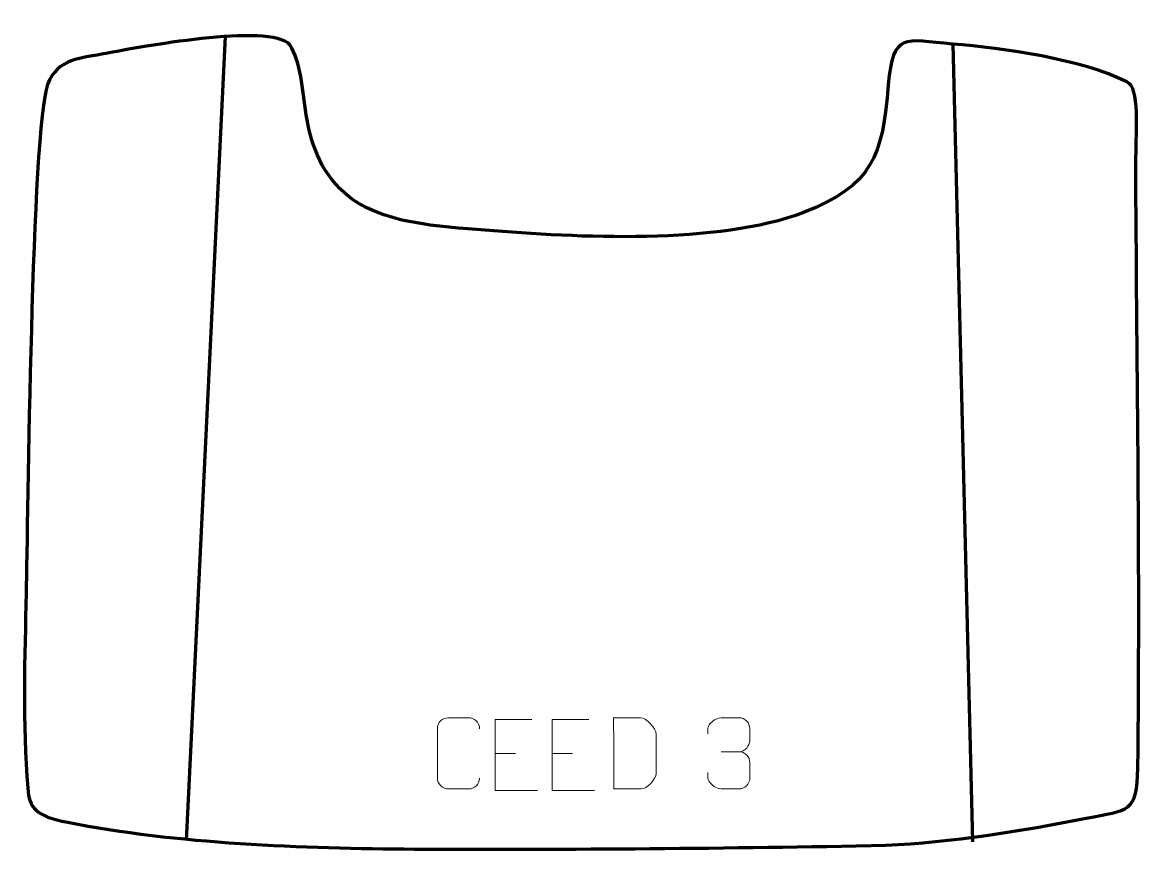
# Model space of a CAD drawing. Header units: millimetres. Extents: x -492 to -99, y 279 to 569.
import ezdxf

# ---------------------------------------------------------------- set-up
doc = ezdxf.new("R2010")
doc.units = ezdxf.units.MM
doc.header["$MEASUREMENT"] = 0
doc.layers.add('layer 1', color=7, linetype='Continuous')
doc.layers.add('layer 2', color=7, linetype='Continuous')

msp = doc.modelspace()

# ---------------------------------------------------------------- linework, layer by layer
at = {"layer": 'layer 1', "color": 140, "lineweight": 158}
for points in [[(-420.4993, 564.2137), (-420.4993, 564.2137), (-434.1208, 282.0077), (-434.1208, 282.0077)], [(-164.9884, 561.5919), (-164.9884, 561.5919), (-158.078, 281.5367), (-158.078, 281.5367)]]:
    msp.add_open_spline(points, degree=3, dxfattribs=at)
at = {"layer": 'layer 2', "color": 242, "lineweight": 158}
msp.add_open_spline([(-490.3181, 369.0152), (-489.8168, 392.4982), (-488.4827, 532.016), (-482.8065, 547.357), (-482.8065, 547.357), (-479.3921, 556.5848), (-470.8919, 556.6342), (-462.2155, 558.2854), (-462.2155, 558.2854), (-451.8749, 560.2533), (-404.6587, 569.1894), (-397.7353, 561.3163), (-397.7353, 561.3163), (-389.8036, 548.704), (-396.7574, 525.6598), (-378.4665, 509.2238), (-378.4665, 509.2238), (-366.2474, 498.2437), (-344.8946, 497.603), (-329.1744, 496.2531), (-329.1744, 496.2531), (-297.1412, 493.5764), (-247.3451, 491.0429), (-217.4196, 502.423), (-217.4196, 502.423), (-193.3151, 511.8827), (-189.5597, 522.2778), (-187.7001, 547.2681), (-187.7001, 547.2681), (-185.8236, 566.0835), (-182.1678, 562.9405), (-164.9884, 561.5919), (-164.9884, 561.5919), (-147.2683, 560.2008), (-119.8303, 556.2019), (-103.9093, 548.342), (-103.9093, 548.342), (-99.0542, 545.9452), (-100.8719, 533.4863), (-100.7542, 514.2255), (-100.7542, 514.2255), (-100.3063, 445.3407), (-99.1803, 376.3605), (-100.0517, 307.482), (-100.0517, 307.482), (-100.2497, 291.8341), (-103.1401, 292.8023), (-118.2147, 289.8436), (-118.2147, 289.8436), (-140.7941, 285.4121), (-165.6806, 281.3417), (-188.5107, 280.3891), (-188.5107, 280.3891), (-243.8075, 279.2389), (-298.8455, 278.8364), (-354.1388, 279.0418), (-354.1388, 279.0418), (-392.6607, 279.2321), (-438.0446, 280.9244), (-475.7259, 288.4369), (-475.7259, 288.4369), (-487.1541, 290.7153), (-489.1997, 293.3414), (-489.7937, 300.4583), (-489.7937, 300.4583), (-491.66, 322.8167), (-490.8091, 346.5833), (-490.3181, 369.0152)], degree=3, knots=[0, 0, 0, 0, 0.05555556, 0.05555556, 0.05555556, 0.05555556, 0.11111111, 0.11111111, 0.11111111, 0.11111111, 0.16666667, 0.16666667, 0.16666667, 0.16666667, 0.22222222, 0.22222222, 0.22222222, 0.22222222, 0.27777778, 0.27777778, 0.27777778, 0.27777778, 0.33333333, 0.33333333, 0.33333333, 0.33333333, 0.38888889, 0.38888889, 0.38888889, 0.38888889, 0.44444444, 0.44444444, 0.44444444, 0.44444444, 0.5, 0.5, 0.5, 0.5, 0.55555556, 0.55555556, 0.55555556, 0.55555556, 0.61111111, 0.61111111, 0.61111111, 0.61111111, 0.66666667, 0.66666667, 0.66666667, 0.66666667, 0.72222222, 0.72222222, 0.72222222, 0.72222222, 0.77777778, 0.77777778, 0.77777778, 0.77777778, 0.83333333, 0.83333333, 0.83333333, 0.83333333, 0.88888889, 0.88888889, 0.88888889, 0.88888889, 1, 1, 1, 1], dxfattribs=at)
at = {"layer": 'layer 2', "color": 250, "lineweight": 9}
for points, knots in [([(-331.1139, 303.9714), (-331.2537, 301.648), (-332.9309, 300.1684), (-335.0786, 300.1576), (-335.0786, 300.1576), (-337.4105, 300.158), (-339.7424, 300.158), (-342.0739, 300.1576), (-342.0739, 300.1576), (-343.9989, 300.0522), (-345.971, 301.9367), (-345.9598, 303.954), (-345.9598, 303.954), (-345.9594, 309.7241), (-345.9594, 315.4938), (-345.9598, 321.2631), (-345.9598, 321.2631), (-345.9556, 323.4012), (-344.2089, 325.1204), (-342.0565, 325.1069), (-342.0565, 325.1069), (-339.7308, 325.1069), (-337.4047, 325.1069), (-335.0786, 325.1069), (-335.0786, 325.1069), (-333.132, 325.1424), (-331.1406, 323.6509), (-331.1139, 321.2133)], [0, 0, 0, 0, 0.125, 0.125, 0.125, 0.125, 0.25, 0.25, 0.25, 0.25, 0.375, 0.375, 0.375, 0.375, 0.5, 0.5, 0.5, 0.5, 0.625, 0.625, 0.625, 0.625, 0.75, 0.75, 0.75, 0.75, 1, 1, 1, 1]), ([(-312.8311, 324.5101), (-312.8311, 324.5101), (-325.705, 324.5101), (-325.705, 324.5101), (-325.705, 324.5101), (-325.705, 324.5101), (-325.705, 299.5565), (-325.705, 299.5565), (-325.705, 299.5565), (-325.705, 299.5565), (-310.8392, 299.5565), (-310.8392, 299.5565)], [0, 0, 0, 0, 0.25, 0.25, 0.25, 0.25, 0.5, 0.5, 0.5, 0.5, 1, 1, 1, 1]), ([(-292.8311, 324.5101), (-292.8311, 324.5101), (-305.705, 324.5101), (-305.705, 324.5101), (-305.705, 324.5101), (-305.705, 324.5101), (-305.705, 299.5565), (-305.705, 299.5565), (-305.705, 299.5565), (-305.705, 299.5565), (-290.8392, 299.5565), (-290.8392, 299.5565)], [0, 0, 0, 0, 0.25, 0.25, 0.25, 0.25, 0.5, 0.5, 0.5, 0.5, 1, 1, 1, 1]), ([(-284.0098, 300.1835), (-281.678, 300.1839), (-276.7278, 300.1599), (-274.3963, 300.1596), (-274.3963, 300.1596), (-272.4713, 300.0542), (-269.1527, 303.5958), (-269.1639, 305.6131), (-269.1639, 305.6131), (-269.1643, 311.3832), (-269.1643, 313.5529), (-269.1639, 319.3222), (-269.1639, 319.3222), (-269.1682, 321.4603), (-272.5427, 325.1204), (-274.6951, 325.1069), (-274.6951, 325.1069), (-277.0208, 325.1069), (-281.7451, 325.1069), (-284.0712, 325.1069), (-284.0712, 325.1069), (-284.0708, 319.36), (-284.0095, 305.9308), (-284.0098, 300.1835)], [0, 0, 0, 0, 0.14285714, 0.14285714, 0.14285714, 0.14285714, 0.28571429, 0.28571429, 0.28571429, 0.28571429, 0.42857143, 0.42857143, 0.42857143, 0.42857143, 0.57142857, 0.57142857, 0.57142857, 0.57142857, 0.71428571, 0.71428571, 0.71428571, 0.71428571, 1, 1, 1, 1]), ([(-250.982, 319.4246), (-250.982, 319.4246), (-250.982, 321.2818), (-250.982, 321.2818), (-250.982, 321.2818), (-250.9963, 323.0237), (-248.3318, 325.1418), (-246.2727, 325.1191), (-246.2727, 325.1191), (-244.2086, 325.1191), (-242.1446, 325.1191), (-240.0809, 325.1191), (-240.0809, 325.1191), (-237.8864, 325.1279), (-236.2881, 323.2811), (-236.2437, 321.369), (-236.2437, 321.369), (-236.2441, 319.9339), (-236.2441, 318.4988), (-236.2437, 317.0633), (-236.2437, 317.0633), (-236.2923, 315.4098), (-237.8949, 313.1798), (-240.0932, 313.1898), (-240.0932, 313.1898), (-237.8895, 313.1786), (-236.2815, 311.3754), (-236.2275, 309.3159), (-236.2275, 309.3159), (-236.2279, 307.5312), (-236.2279, 305.7465), (-236.2275, 303.9614), (-236.2275, 303.9614), (-236.2174, 301.9), (-238.2723, 300.1369), (-240.0932, 300.145), (-240.0932, 300.145), (-242.1585, 300.1453), (-244.2237, 300.1453), (-246.2893, 300.145), (-246.2893, 300.145), (-248.4579, 300.1565), (-250.9889, 302.5567), (-251.0075, 304.0185), (-251.0075, 304.0185), (-251.0075, 304.0185), (-251.0075, 305.9271), (-251.0075, 305.9271)], [0, 0, 0, 0, 0.07692308, 0.07692308, 0.07692308, 0.07692308, 0.15384615, 0.15384615, 0.15384615, 0.15384615, 0.23076923, 0.23076923, 0.23076923, 0.23076923, 0.30769231, 0.30769231, 0.30769231, 0.30769231, 0.38461538, 0.38461538, 0.38461538, 0.38461538, 0.46153846, 0.46153846, 0.46153846, 0.46153846, 0.53846154, 0.53846154, 0.53846154, 0.53846154, 0.61538462, 0.61538462, 0.61538462, 0.61538462, 0.69230769, 0.69230769, 0.69230769, 0.69230769, 0.76923077, 0.76923077, 0.76923077, 0.76923077, 0.84615385, 0.84615385, 0.84615385, 0.84615385, 1, 1, 1, 1])]:
    msp.add_open_spline(points, degree=3, knots=knots, dxfattribs=at)
for points in [[(-325.705, 312.6304), (-325.705, 312.6304), (-318.5369, 312.6304), (-318.5369, 312.6304)], [(-305.705, 312.6304), (-305.705, 312.6304), (-298.5369, 312.6304), (-298.5369, 312.6304)], [(-246.2723, 313.1794), (-246.2723, 313.1794), (-240.0759, 313.1794), (-240.0759, 313.1794)]]:
    msp.add_open_spline(points, degree=3, dxfattribs=at)

doc.saveas('drawing.dxf')
